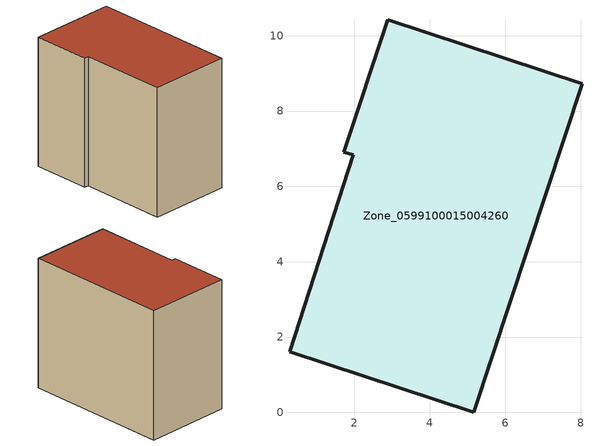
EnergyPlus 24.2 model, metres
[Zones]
Zone_0599100015004260
 floor ground (C_G): 0.28,1.62 1.96,6.83 1.72,6.91 2.88,10.43 8.04,8.72 5.16,0 z0.88
 wall outside (C_F): 5.16,0 8.04,8.72 2.88,10.43 1.72,6.91 1.96,6.83 0.28,1.62 5.16,0 z0.88:9.08
 roof outside (C_R): 1.96,6.83 0.28,1.62 5.16,0 8.04,8.72 2.88,10.43 1.72,6.91 z9.08
[BUILDING]
Pand.0599100015004260: North Axis=0; Terrain=City; Loads Convergence Tolerance Value=0.04; Temperature Convergence Tolerance Value=0.4; Solar Distribution=FullExterior; Maximum Number of Warmup Days=25; Minimum Number of Warmup Days=1
[Site:Location]
Rotterdam.The.Hague.AP_ZH_NLD Design_Conditions: Latitude=51.96; Longitude=4.45; Time Zone=1; Elevation=-4.5
[SITE:GROUNDTEMPERATURE:BUILDINGSURFACE]
18, 18, 18, 18, 18, 18, 18, 18, 18, 18, 18, 18
[MATERIAL] Thermal Absorptance=0.9; Solar Absorptance=0.7; Visible Absorptance=0.7
Name | Roughness | Thickness | Conductivity | Density | Specific Heat
G.TC.1975-1991 | MediumSmooth | 0.15 | 0.288461 | 540 | 1210
F.TC.1975-1991 | Rough | 0.3 | 0.230769 | 1920 | 840
R.TC.1975-1991 | MediumRough | 0.2 | 0.153846 | 1500 | 1000
[CONSTRUCTION]
C_G: G.TC.1975-1991
C_F: F.TC.1975-1991
C_R: R.TC.1975-1991
[ZONE]
Zone_0599100015004260: Type=1; Multiplier=1; Ceiling Height=Autocalculate; Volume=Autocalculate; Floor Area=autocalculate; Part of Total Floor Area=Yes
[ZONEINFILTRATION:DESIGNFLOWRATE]
Infil_Zone_0599100015004260: Zone or ZoneList or Space or SpaceList=Zone_0599100015004260; Schedule=AlwaysOn; Design Flow Rate Calculation Method=Flow/Area; Flow Rate per Floor Area=0.003; Constant Term Coefficient=1; Temperature Term Coefficient=0; Velocity Term Coefficient=0; Velocity Squared Term Coefficient=0
[HVACTEMPLATE:ZONE:IDEALLOADSAIRSYSTEM]
Zone_0599100015004260: Maximum Heating Supply Air Temperature=50; Minimum Cooling Supply Air Temperature=13; Maximum Heating Supply Air Humidity Ratio=0.0156; Minimum Cooling Supply Air Humidity Ratio=0.0077; Heating Limit=NoLimit; Cooling Limit=NoLimit; Dehumidification Control Type=ConstantSensibleHeatRatio; Cooling Sensible Heat Ratio=0.7; Dehumidification Setpoint=60; Humidification Control Type=None; Humidification Setpoint=30; Outdoor Air Method=None; Outdoor Air Flow Rate per Person=0.00944; Outdoor Air Flow Rate per Zone Floor Area=0; Outdoor Air Flow Rate per Zone=0; Demand Controlled Ventilation Type=None; Outdoor Air Economizer Type=NoEconomizer; Heat Recovery Type=None; Sensible Heat Recovery Effectiveness=0.7; Latent Heat Recovery Effectiveness=0.65
[ZONECONTROL:THERMOSTAT]
ThermostatControl_Zone_0599100015004260: Zone or ZoneList=Zone_0599100015004260; Control Type Schedule=DualSetpointControlType; Control 1=Thermostat_Zone_0599100015004260; Temperature Difference Between Cutout And Setpoint=0
[THERMOSTATSETPOINT:DUALSETPOINT]
Thermostat_Zone_0599100015004260: Heating Setpoint Temperature Schedule=HeatingSetpoint_Zone_0599100015004260; Cooling Setpoint Temperature Schedule=CoolingSetpoint_Zone_0599100015004260
[SCHEDULE:COMPACT]
HeatingSetpoint_Zone_0599100015004260: Through: 12/31, For: AllDays, Until: 24:00, 21
CoolingSetpoint_Zone_0599100015004260: Through: 12/31, For: AllDays, Until: 24:00, 24
DualSetpointControlType: Through: 12/31, For: AllDays, Until: 24:00, 4
AlwaysOn: Through: 12/31, For: AllDays, Until: 24:00, 1
